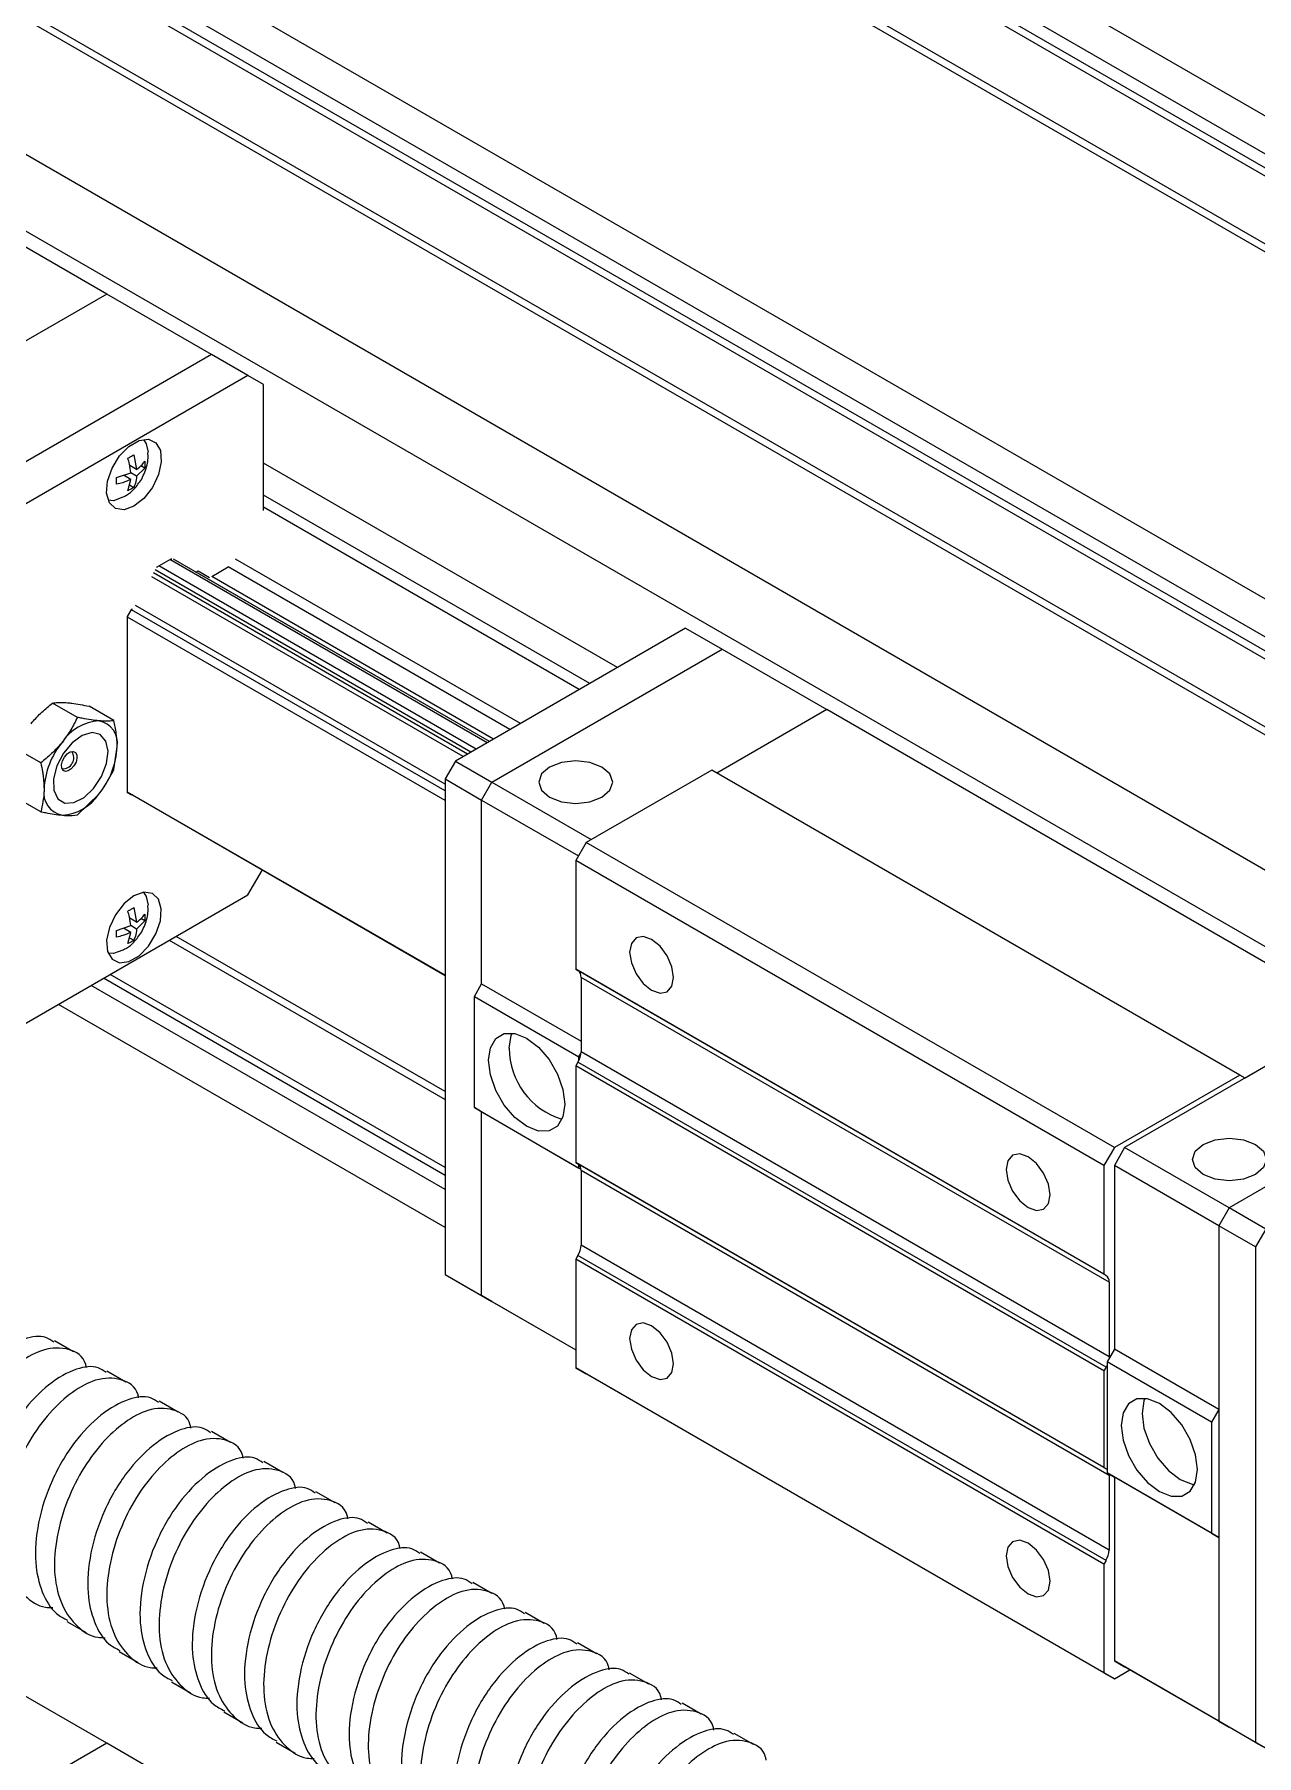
# Model space of a CAD drawing. Header units: millimetres. Extents: x 0 to 279, y 0 to 216.
# Drawn here: x 171.98 to 185.75, y 100 to 119.39 of the extents above; entities that cross this region are included whole.
import ezdxf

# ---------------------------------------------------------------- set-up
doc = ezdxf.new("R2010")
doc.units = ezdxf.units.MM

msp = doc.modelspace()

# ---------------------------------------------------------------- linework, layer by layer
at = {"color": 8, "linetype": 'Continuous', "lineweight": 25}
for p, q in [((255.414, 78.315), (142.362, 143.579)), ((255.313, 77.947), (142.177, 143.258)), ((255.331, 77.776), (142.177, 143.098)), ((178.24, 112.078), (174.565, 114.199)), ((178.122, 112.01), (174.565, 114.063)), ((177.084, 111.41), (173.508, 113.475)), ((177.459, 111.627), (174.249, 113.479)), ((176.813, 111.254), (173.305, 113.279)), ((176.901, 111.304), (173.342, 113.359)), ((176.96, 111.338), (173.384, 113.403)), ((177.157, 111.452), (173.982, 113.285)), ((177.341, 111.559), (174.166, 113.392)), ((176.61, 107.479), (173.579, 109.228)), ((176.61, 106.374), (172.622, 108.676)), ((176.61, 106.534), (172.76, 108.756)), ((176.61, 105.946), (172.252, 108.462))]:
    msp.add_line(p, q, dxfattribs=at)
at = {"color": 7, "linetype": 'Continuous', "lineweight": 25}
for p, q in [((142.231, 142.978), (255.41, 77.642)), ((258.886, 74.779), (141.035, 142.813)), ((259.017, 74.792), (141.166, 142.826)), ((255.499, 72.823), (137.648, 140.857)), ((255.314, 72.503), (137.463, 140.537)), ((255.314, 72.343), (137.463, 140.377)), ((137.517, 140.257), (255.368, 72.223)), ((254.172, 72.057), (136.321, 140.091)), ((254.303, 72.07), (136.452, 140.104)), ((252.852, 71.295), (135.001, 139.329)), ((252.479, 70.648), (134.628, 138.682)), ((172.798, 116.466), (166.846, 119.902)), ((172.798, 116.466), (170.203, 114.968)), ((172.798, 116.466), (171.56, 115.752)), ((173.976, 115.786), (172.798, 116.466)), ((173.976, 115.786), (171.382, 114.288)), ((174.389, 115.548), (173.976, 115.786)), ((174.389, 115.548), (171.794, 114.05)), ((174.565, 115.446), (174.389, 115.548)), ((174.565, 114.027), (174.565, 115.446)), ((173.101, 114.655), (173.134, 114.491)), ((172.909, 114.399), (173.068, 114.453)), ((173.134, 114.491), (173.056, 114.536)), ((173.134, 114.415), (173.068, 114.453)), ((173.227, 114.506), (173.134, 114.415)), ((173.227, 114.506), (173.183, 114.532)), ((173.227, 114.583), (173.227, 114.506)), ((178.554, 112.259), (174.565, 114.561)), ((172.909, 114.323), (172.909, 114.399)), ((173.068, 114.377), (172.985, 114.425)), ((173.035, 114.25), (173.068, 114.377)), ((173.053, 114.316), (173.101, 114.288)), ((173.366, 113.393), (173.525, 113.484)), ((173.525, 113.484), (173.529, 113.482)), ((177.109, 111.424), (173.55, 113.479)), ((176.862, 111.282), (173.323, 113.325)), ((173.362, 113.386), (173.366, 113.393)), ((173.803, 113.332), (173.829, 113.347)), ((177.11, 111.425), (173.804, 113.333)), ((173.829, 113.347), (173.955, 113.274)), ((173.982, 113.285), (174.166, 113.392)), ((173.033, 112.833), (173.081, 112.915)), ((176.61, 110.868), (173.076, 112.907)), ((173.081, 112.915), (173.087, 112.919)), ((176.61, 110.943), (173.12, 112.957)), ((173.033, 110.846), (173.033, 112.833)), ((176.61, 110.76), (173.033, 112.824)), ((179.32, 112.701), (176.726, 111.203)), ((179.32, 112.701), (179.733, 112.463)), ((177.138, 110.965), (179.733, 112.463)), ((179.733, 112.463), (180.911, 111.783)), ((172.466, 111.696), (172.186, 111.858)), ((172.879, 111.66), (172.599, 111.821)), ((180.911, 111.783), (179.674, 111.068)), ((186.863, 108.347), (180.911, 111.783)), ((172.054, 111.183), (171.774, 111.345)), ((172.879, 111.11), (172.916, 111.363)), ((176.726, 111.203), (176.61, 111.002)), ((176.726, 111.203), (177.138, 110.965)), ((176.61, 111.002), (177.022, 110.764)), ((176.61, 111.002), (176.61, 105.418)), ((177.022, 110.764), (177.138, 110.965)), ((177.138, 110.965), (178.258, 110.319)), ((179.615, 111.102), (178.201, 110.286)), ((185.566, 107.666), (179.615, 111.102)), ((172.054, 110.633), (171.774, 110.795)), ((172.466, 110.596), (172.709, 110.832)), ((176.61, 108.79), (173.033, 110.855)), ((176.61, 108.79), (173.033, 110.855)), ((173.081, 110.819), (173.033, 110.846)), ((173.087, 110.822), (173.081, 110.819)), ((173.087, 110.822), (176.61, 108.788)), ((177.022, 110.764), (178.113, 110.134)), ((177.022, 108.693), (177.022, 110.764)), ((178.201, 110.286), (178.083, 110.082)), ((184.152, 106.85), (178.201, 110.286)), ((174.389, 109.696), (174.551, 109.977)), ((184.034, 106.646), (178.083, 110.082)), ((178.083, 110.082), (178.083, 108.857)), ((171.794, 108.198), (174.389, 109.696)), ((173.134, 109.387), (173.056, 109.433)), ((173.101, 109.552), (173.134, 109.387)), ((173.227, 109.403), (173.134, 109.311)), ((173.227, 109.403), (173.183, 109.429)), ((173.227, 109.479), (173.227, 109.403)), ((172.909, 109.296), (173.068, 109.349)), ((172.909, 109.219), (172.909, 109.296)), ((173.068, 109.273), (172.985, 109.321)), ((173.035, 109.147), (173.068, 109.273)), ((173.053, 109.213), (173.101, 109.185)), ((173.134, 109.311), (173.068, 109.349)), ((173.502, 109.184), (176.61, 107.39)), ((184.034, 105.421), (178.083, 108.857)), ((178.083, 108.857), (178.106, 108.843)), ((184.058, 105.408), (178.106, 108.843)), ((176.61, 106.622), (172.837, 108.8)), ((176.94, 108.551), (177.022, 108.693)), ((177.022, 108.693), (178.142, 108.047)), ((184.093, 105.331), (178.142, 108.766)), ((178.142, 108.766), (178.142, 107.927)), ((176.94, 108.551), (178.118, 107.87)), ((176.94, 107.298), (176.94, 108.551)), ((186.863, 108.347), (184.268, 106.849)), ((186.863, 108.347), (185.625, 107.632)), ((178.118, 107.87), (178.141, 107.909)), ((178.118, 107.831), (178.118, 107.87)), ((184.093, 104.491), (178.142, 107.927)), ((178.106, 107.809), (178.083, 107.768)), ((184.034, 104.332), (178.083, 107.768)), ((178.083, 107.768), (178.083, 106.679)), ((184.058, 104.373), (178.106, 107.809)), ((185.566, 107.666), (184.152, 106.85)), ((188.041, 107.666), (185.446, 106.169)), ((185.625, 107.632), (185.566, 107.666)), ((176.94, 107.298), (178.118, 106.618)), ((177.022, 107.251), (176.94, 107.298)), ((177.022, 107.251), (178.141, 106.605)), ((177.022, 105.18), (177.022, 107.251)), ((184.034, 103.244), (178.083, 106.679)), ((178.083, 106.679), (178.106, 106.666)), ((184.152, 106.85), (184.034, 106.646)), ((184.268, 106.849), (184.152, 106.648)), ((185.446, 106.169), (184.268, 106.849)), ((184.058, 103.23), (178.106, 106.666)), ((178.118, 106.618), (178.118, 106.657)), ((178.141, 106.605), (178.118, 106.618)), ((184.093, 103.153), (178.142, 106.589)), ((178.142, 106.589), (178.142, 105.749)), ((184.034, 106.646), (184.034, 105.421)), ((185.331, 105.968), (184.152, 106.648)), ((184.152, 106.648), (184.152, 104.577)), ((185.446, 106.169), (185.331, 105.968)), ((185.859, 105.93), (185.446, 106.169)), ((185.331, 105.968), (185.331, 103.897)), ((185.743, 105.73), (185.331, 105.968)), ((185.331, 105.968), (185.331, 100.384)), ((185.859, 105.93), (185.743, 105.73)), ((184.093, 102.313), (178.142, 105.749)), ((185.743, 105.73), (185.743, 100.146)), ((178.106, 105.631), (178.083, 105.591)), ((184.034, 102.155), (178.083, 105.591)), ((178.083, 105.591), (178.083, 104.366)), ((184.058, 102.196), (178.106, 105.631)), ((176.61, 105.418), (177.022, 105.18)), ((176.61, 105.418), (176.726, 105.351)), ((176.726, 105.351), (177.138, 105.113)), ((184.034, 105.421), (184.058, 105.408)), ((184.093, 105.331), (184.093, 104.491)), ((177.022, 105.18), (178.083, 104.568)), ((177.138, 105.113), (177.022, 105.18)), ((177.138, 105.113), (178.083, 104.568)), ((172.424, 104.545), (172.209, 104.669)), ((184.152, 104.577), (184.07, 104.434)), ((185.331, 103.897), (184.152, 104.577)), ((184.034, 100.93), (178.083, 104.366)), ((178.083, 104.366), (178.201, 104.298)), ((184.058, 104.373), (184.034, 104.332)), ((185.248, 103.754), (184.07, 104.434)), ((184.07, 104.434), (184.07, 103.182)), ((173.013, 104.205), (172.798, 104.329)), ((184.152, 100.862), (178.201, 104.298)), ((184.034, 104.332), (184.034, 103.244)), ((173.602, 103.865), (173.387, 103.989)), ((185.331, 103.897), (185.248, 103.754)), ((172.798, 100.135), (166.846, 103.571)), ((174.191, 103.525), (173.976, 103.649)), ((185.248, 103.754), (185.248, 102.502)), ((174.781, 103.185), (174.566, 103.309)), ((184.034, 103.244), (184.058, 103.23)), ((185.248, 102.502), (184.07, 103.182)), ((184.07, 103.182), (184.152, 103.135)), ((184.093, 103.153), (184.093, 102.313)), ((185.331, 102.454), (184.152, 103.135)), ((184.152, 103.135), (184.152, 101.064)), ((175.37, 102.844), (175.155, 102.968)), ((175.959, 102.504), (175.744, 102.628)), ((185.248, 102.502), (185.331, 102.454)), ((185.331, 102.454), (185.331, 100.384)), ((176.548, 102.164), (176.333, 102.288)), ((184.058, 102.196), (184.034, 102.155)), ((184.034, 102.155), (184.034, 100.93)), ((177.138, 101.824), (176.923, 101.948)), ((172.349, 101.509), (172.564, 101.385)), ((177.727, 101.484), (177.512, 101.608)), ((178.316, 101.144), (178.101, 101.268)), ((172.938, 101.169), (173.153, 101.045)), ((185.331, 100.384), (184.152, 101.064)), ((184.152, 101.064), (184.268, 100.997)), ((178.905, 100.803), (178.69, 100.927)), ((184.034, 100.93), (184.152, 100.862)), ((184.152, 100.862), (184.327, 100.963)), ((185.446, 100.317), (184.268, 100.997)), ((173.527, 100.829), (173.742, 100.705)), ((174.116, 100.489), (174.331, 100.365)), ((179.495, 100.463), (179.28, 100.587)), ((185.331, 100.384), (185.446, 100.317)), ((185.743, 100.146), (185.331, 100.384)), ((185.859, 100.079), (185.446, 100.317)), ((172.798, 100.135), (170.203, 98.638)), ((172.798, 100.135), (171.56, 99.421)), ((173.976, 99.455), (172.798, 100.135)), ((174.706, 100.149), (174.921, 100.025)), ((180.084, 100.123), (179.869, 100.247)), ((185.743, 100.146), (185.859, 100.079))]:
    msp.add_line(p, q, dxfattribs=at)
at = {"color": 7, "linetype": 'Continuous', "lineweight": 25, "flags": 128}
for points in [[(173.104, 114.075), (172.992, 114.034), (172.896, 114.048), (172.827, 114.113), (172.796, 114.221), (172.807, 114.358), (172.857, 114.505), (172.941, 114.642), (173.047, 114.75), (173.161, 114.816), (173.267, 114.83), (173.351, 114.79), (173.402, 114.702), (173.412, 114.577), (173.381, 114.433), (173.313, 114.288), (173.216, 114.163), (173.104, 114.075)], [(173.21, 114.829), (173.243, 114.78), (173.264, 114.684)], [(172.98, 114.176), (172.872, 114.138), (172.813, 114.142)], [(172.235, 111.149), (172.197, 111.003), (172.201, 110.874), (172.245, 110.779), (172.324, 110.73), (172.428, 110.735), (172.541, 110.793), (172.649, 110.895), (172.738, 111.028), (172.795, 111.175), (172.812, 111.315), (172.788, 111.429), (172.725, 111.502), (172.632, 111.524), (172.522, 111.493), (172.409, 111.411), (172.309, 111.292), (172.235, 111.149)], [(172.299, 111.206), (172.322, 111.249), (172.352, 111.284), (172.386, 111.306), (172.419, 111.312), (172.444, 111.301), (172.46, 111.274), (172.462, 111.236), (172.451, 111.192), (172.428, 111.15), (172.398, 111.115), (172.364, 111.092), (172.331, 111.086), (172.306, 111.098), (172.29, 111.124), (172.288, 111.162), (172.299, 111.206)], [(177.788, 111.136), (177.698, 111.058), (177.666, 110.966), (177.698, 110.874), (177.788, 110.796), (177.923, 110.744), (178.083, 110.726), (178.242, 110.744), (178.377, 110.796), (178.468, 110.874), (178.499, 110.966), (178.468, 111.058), (178.377, 111.136), (178.242, 111.188), (178.083, 111.207), (177.923, 111.188), (177.788, 111.136)], [(173.104, 109.686), (172.992, 109.597), (172.896, 109.472), (172.827, 109.328), (172.796, 109.184), (172.807, 109.059), (172.857, 108.971), (172.941, 108.931), (173.047, 108.945), (173.161, 109.01), (173.267, 109.119), (173.351, 109.256), (173.402, 109.403), (173.412, 109.539), (173.381, 109.648), (173.313, 109.713), (173.216, 109.726), (173.104, 109.686)], [(173.21, 109.725), (173.243, 109.677), (173.264, 109.581)], [(179.185, 108.765), (179.166, 108.885), (179.112, 109.009), (179.032, 109.117), (178.937, 109.194), (178.842, 109.227), (178.762, 109.211), (178.709, 109.149), (178.69, 109.051), (178.709, 108.931), (178.762, 108.807), (178.842, 108.699), (178.937, 108.622), (179.032, 108.589), (179.112, 108.605), (179.166, 108.667), (179.185, 108.765)], [(172.98, 109.072), (172.872, 109.035), (172.813, 109.039)], [(177.099, 107.833), (177.12, 107.974), (177.181, 108.077), (177.276, 108.132), (177.396, 108.133), (177.529, 108.081), (177.662, 107.98), (177.782, 107.84), (177.877, 107.675), (177.938, 107.502), (177.959, 107.336), (177.938, 107.195), (177.877, 107.091), (177.782, 107.037), (177.662, 107.035), (177.529, 107.088), (177.396, 107.189), (177.276, 107.328), (177.181, 107.493), (177.12, 107.667), (177.099, 107.833)], [(177.334, 107.969), (177.355, 108.11), (177.366, 108.138)], [(185.743, 106.544), (185.608, 106.492), (185.448, 106.473), (185.289, 106.492), (185.154, 106.544), (185.063, 106.622), (185.032, 106.714), (185.063, 106.806), (185.154, 106.884), (185.289, 106.936), (185.448, 106.955), (185.608, 106.936), (185.743, 106.884), (185.833, 106.806), (185.865, 106.714), (185.833, 106.622), (185.743, 106.544)], [(183.427, 106.316), (183.408, 106.436), (183.355, 106.56), (183.275, 106.668), (183.18, 106.745), (183.085, 106.777), (183.005, 106.762), (182.951, 106.7), (182.932, 106.602), (182.951, 106.481), (183.005, 106.358), (183.085, 106.249), (183.18, 106.173), (183.275, 106.14), (183.355, 106.156), (183.408, 106.217), (183.427, 106.316)], [(179.185, 104.41), (179.166, 104.53), (179.112, 104.654), (179.032, 104.762), (178.937, 104.839), (178.842, 104.872), (178.762, 104.856), (178.709, 104.794), (178.69, 104.696), (178.709, 104.576), (178.762, 104.452), (178.842, 104.344), (178.937, 104.267), (179.032, 104.234), (179.112, 104.25), (179.166, 104.312), (179.185, 104.41)], [(184.07, 104.396), (184.066, 104.388), (184.058, 104.373)], [(184.093, 104.491), (184.093, 104.477), (184.092, 104.474)], [(185.089, 103.22), (185.068, 103.386), (185.007, 103.559), (184.912, 103.724), (184.792, 103.864), (184.659, 103.965), (184.526, 104.017), (184.406, 104.016), (184.311, 103.961), (184.25, 103.858), (184.229, 103.717), (184.25, 103.551), (184.311, 103.377), (184.406, 103.212), (184.526, 103.073), (184.659, 102.972), (184.792, 102.919), (184.912, 102.92), (185.007, 102.975), (185.068, 103.079), (185.089, 103.22)], [(184.496, 104.022), (184.485, 103.994), (184.464, 103.853), (184.485, 103.687), (184.547, 103.513), (184.642, 103.348), (184.762, 103.209), (184.895, 103.108), (185.027, 103.055), (185.057, 103.051)], [(184.058, 103.23), (184.066, 103.225), (184.07, 103.221)], [(184.092, 103.169), (184.093, 103.166), (184.093, 103.153)], [(183.427, 101.961), (183.408, 102.081), (183.355, 102.205), (183.275, 102.313), (183.18, 102.39), (183.085, 102.423), (183.005, 102.407), (182.951, 102.345), (182.932, 102.247), (182.951, 102.126), (183.005, 102.003), (183.085, 101.894), (183.18, 101.818), (183.275, 101.785), (183.355, 101.801), (183.408, 101.862), (183.427, 101.961)]]:
    msp.add_lwpolyline(points, dxfattribs=at)
at = {"color": 7, "linetype": 'Continuous', "lineweight": 25}
for centre, radius, start, end in [((172.741, 111.125), 0.532, 93.4295, 146.5651), ((172.662, 111.405), 0.257, 350.7481, 79.4532), ((172.985, 110.846), 0.895, 140.2279, 177.3607), ((172.021, 111.405), 0.895, 320.2279, 357.3607), ((172.302, 111.241), 0.124, 265.4118, 34.5936), ((172.344, 110.846), 0.257, 170.7481, 259.4532), ((172.265, 111.125), 0.532, 273.4295, 326.5651), ((178.059, 108.775), 0.0833, 354.2357, 55.2155), ((178.17, 107.967), 0.836, 179.8498, 253.0765), ((177.901, 107.935), 0.241, 328.5207, 358.0129), ((178.059, 106.597), 0.0833, 354.2357, 55.2155), ((177.901, 105.757), 0.241, 328.5207, 358.0129), ((184.01, 105.339), 0.0833, 354.2357, 55.2155), ((183.852, 102.322), 0.241, 328.5207, 358.0129)]:
    msp.add_arc(centre, radius, start, end, dxfattribs=at)
for points in [[(173.035, 114.617), (173.047, 114.623), (173.071, 114.635), (173.091, 114.649), (173.101, 114.655)], [(173.101, 114.288), (173.091, 114.281), (173.071, 114.268), (173.047, 114.256), (173.035, 114.25)], [(173.035, 109.514), (173.047, 109.52), (173.071, 109.532), (173.091, 109.545), (173.101, 109.552)], [(173.101, 109.185), (173.091, 109.178), (173.071, 109.164), (173.047, 109.152), (173.035, 109.147)]]:
    msp.add_open_spline(points, degree=3, dxfattribs=at)
for points, knots in [([(173.191, 114.382), (173.215, 114.434), (173.249, 114.509), (173.266, 114.612), (173.262, 114.659), (173.26, 114.681)], [0, 0, 0, 0, 0.546712, 0.793139, 1, 1, 1, 1]), ([(173.068, 114.453), (173.065, 114.485), (173.059, 114.538), (173.042, 114.595), (173.035, 114.617)], [0, 0, 0, 0, 0.595367, 1, 1, 1, 1]), ([(173.134, 114.491), (173.157, 114.508), (173.194, 114.536), (173.218, 114.569), (173.227, 114.583)], [0, 0, 0, 0, 0.595367, 1, 1, 1, 1]), ([(173.068, 114.377), (173.039, 114.364), (172.989, 114.342), (172.932, 114.328), (172.909, 114.323)], [0, 0, 0, 0, 0.595367, 1, 1, 1, 1]), ([(172.984, 114.181), (172.997, 114.187), (173.041, 114.209), (173.116, 114.273), (173.164, 114.342), (173.191, 114.382)], [0, 0, 0, 0, 0.141137, 0.505816, 1, 1, 1, 1]), ([(173.134, 114.415), (173.131, 114.387), (173.125, 114.34), (173.108, 114.303), (173.101, 114.288)], [0, 0, 0, 0, 0.595367, 1, 1, 1, 1]), ([(171.943, 111.623), (171.948, 111.629), (171.986, 111.675), (172.063, 111.757), (172.145, 111.824), (172.186, 111.858)], [0, 0, 0, 0, 0.070036, 0.530757, 1, 1, 1, 1]), ([(172.186, 111.858), (172.196, 111.859), (172.223, 111.863), (172.276, 111.866), (172.329, 111.863), (172.356, 111.861)], [0, 0, 0, 0, 0.205072, 0.599883, 1, 1, 1, 1]), ([(172.356, 111.861), (172.372, 111.859), (172.416, 111.855), (172.497, 111.842), (172.565, 111.828), (172.599, 111.821)], [0, 0, 0, 0, 0.227193, 0.611376, 1, 1, 1, 1]), ([(172.466, 111.696), (172.443, 111.649), (172.396, 111.553), (172.33, 111.464), (172.297, 111.419)], [0, 0, 0, 0, 0.495458, 1, 1, 1, 1]), ([(172.709, 111.657), (172.681, 111.66), (172.622, 111.666), (172.538, 111.682), (172.484, 111.693), (172.466, 111.696)], [0, 0, 0, 0, 0.39445, 0.794928, 1, 1, 1, 1]), ([(172.879, 111.66), (172.861, 111.657), (172.824, 111.653), (172.766, 111.652), (172.725, 111.656), (172.709, 111.657)], [0, 0, 0, 0, 0.384539, 0.772807, 1, 1, 1, 1]), ([(172.916, 111.363), (172.916, 111.37), (172.915, 111.419), (172.907, 111.517), (172.888, 111.612), (172.879, 111.66)], [0, 0, 0, 0, 0.0700364, 0.5307568, 1, 1, 1, 1]), ([(172.297, 111.419), (172.292, 111.413), (172.255, 111.367), (172.177, 111.285), (172.095, 111.217), (172.054, 111.183)], [0, 0, 0, 0, 0.070036, 0.530757, 1, 1, 1, 1]), ([(172.054, 111.183), (172.061, 111.15), (172.071, 111.099), (172.081, 111.033), (172.088, 110.967), (172.09, 110.919), (172.091, 110.887)], [0, 0, 0, 0, 0.329812, 0.495383, 0.659853, 1, 1, 1, 1]), ([(172.709, 110.832), (172.714, 110.838), (172.783, 110.925), (172.833, 111.021), (172.879, 111.11)], [0, 0, 0, 0, 0.070174, 1, 1, 1, 1]), ([(172.091, 110.887), (172.091, 110.881), (172.09, 110.788), (172.071, 110.708), (172.054, 110.633)], [0, 0, 0, 0, 0.070174, 1, 1, 1, 1]), ([(172.054, 110.633), (172.072, 110.63), (172.161, 110.611), (172.237, 110.601), (172.297, 110.594)], [0, 0, 0, 0, 0.205365, 1, 1, 1, 1]), ([(172.297, 110.594), (172.312, 110.592), (172.38, 110.587), (172.429, 110.592), (172.466, 110.596)], [0, 0, 0, 0, 0.227426, 1, 1, 1, 1]), ([(173.068, 109.349), (173.065, 109.381), (173.059, 109.435), (173.042, 109.491), (173.035, 109.514)], [0, 0, 0, 0, 0.595367, 1, 1, 1, 1]), ([(173.134, 109.387), (173.157, 109.404), (173.194, 109.433), (173.218, 109.466), (173.227, 109.479)], [0, 0, 0, 0, 0.595367, 1, 1, 1, 1]), ([(173.191, 109.278), (173.215, 109.33), (173.249, 109.405), (173.266, 109.509), (173.262, 109.556), (173.26, 109.577)], [0, 0, 0, 0, 0.546712, 0.793139, 1, 1, 1, 1]), ([(173.068, 109.273), (173.039, 109.26), (172.989, 109.239), (172.932, 109.225), (172.909, 109.219)], [0, 0, 0, 0, 0.595367, 1, 1, 1, 1]), ([(172.984, 109.078), (172.997, 109.084), (173.041, 109.105), (173.116, 109.17), (173.164, 109.239), (173.191, 109.278)], [0, 0, 0, 0, 0.141137, 0.505816, 1, 1, 1, 1]), ([(173.134, 109.311), (173.131, 109.283), (173.125, 109.237), (173.108, 109.2), (173.101, 109.185)], [0, 0, 0, 0, 0.595367, 1, 1, 1, 1]), ([(172.2, 104.655), (172.172, 104.675), (172.083, 104.737), (171.857, 104.706), (171.557, 104.541), (171.243, 104.217), (170.989, 103.787), (170.833, 103.304), (170.797, 102.862), (170.88, 102.513), (171.011, 102.289), (171.135, 102.225), (171.178, 102.203)], [0, 0, 0, 0, 0.04997, 0.153825, 0.273955, 0.389219, 0.508628, 0.630012, 0.747149, 0.847222, 0.94711, 1, 1, 1, 1]), ([(172.568, 104.367), (172.565, 104.379), (172.543, 104.498), (172.372, 104.593), (172.11, 104.599), (171.824, 104.447), (171.562, 104.209), (171.327, 103.888), (171.145, 103.502), (171.037, 103.091), (171.018, 102.697), (171.102, 102.359), (171.277, 102.126), (171.449, 102.008), (171.572, 102.005), (171.599, 102.005)], [0, 0, 0, 0, 0.011387, 0.114006, 0.218521, 0.303157, 0.384693, 0.466897, 0.551656, 0.63865, 0.72351, 0.811947, 0.895889, 0.976579, 1, 1, 1, 1]), ([(172.79, 104.315), (172.761, 104.335), (172.673, 104.397), (172.446, 104.366), (172.146, 104.2), (171.832, 103.877), (171.579, 103.447), (171.422, 102.964), (171.386, 102.521), (171.469, 102.173), (171.6, 101.949), (171.724, 101.885), (171.767, 101.862)], [0, 0, 0, 0, 0.0499695, 0.1538252, 0.2739554, 0.3892189, 0.508628, 0.6300123, 0.7471491, 0.8472223, 0.9471103, 1, 1, 1, 1]), ([(173.157, 104.027), (173.155, 104.039), (173.132, 104.157), (172.961, 104.253), (172.699, 104.259), (172.413, 104.107), (172.151, 103.869), (171.916, 103.547), (171.734, 103.162), (171.626, 102.751), (171.608, 102.357), (171.691, 102.019), (171.866, 101.786), (172.038, 101.668), (172.161, 101.665), (172.189, 101.665)], [0, 0, 0, 0, 0.011387, 0.114006, 0.218521, 0.303157, 0.384693, 0.466897, 0.551656, 0.63865, 0.72351, 0.811947, 0.895889, 0.976579, 1, 1, 1, 1]), ([(173.379, 103.975), (173.35, 103.995), (173.262, 104.057), (173.036, 104.026), (172.736, 103.86), (172.421, 103.537), (172.168, 103.107), (172.011, 102.623), (171.976, 102.181), (172.058, 101.833), (172.189, 101.609), (172.313, 101.544), (172.356, 101.522)], [0, 0, 0, 0, 0.0499695, 0.1538252, 0.2739554, 0.3892189, 0.508628, 0.6300123, 0.7471491, 0.8472223, 0.9471103, 1, 1, 1, 1]), ([(173.746, 103.687), (173.744, 103.699), (173.721, 103.817), (173.55, 103.913), (173.288, 103.919), (173.003, 103.767), (172.74, 103.529), (172.506, 103.207), (172.323, 102.821), (172.215, 102.411), (172.197, 102.016), (172.28, 101.679), (172.456, 101.445), (172.627, 101.328), (172.75, 101.325), (172.778, 101.324)], [0, 0, 0, 0, 0.011387, 0.114006, 0.218521, 0.303157, 0.384693, 0.466897, 0.551656, 0.63865, 0.72351, 0.811947, 0.895889, 0.976579, 1, 1, 1, 1]), ([(173.968, 103.634), (173.939, 103.655), (173.851, 103.717), (173.625, 103.686), (173.325, 103.52), (173.011, 103.197), (172.757, 102.767), (172.601, 102.283), (172.565, 101.841), (172.647, 101.492), (172.779, 101.268), (172.902, 101.204), (172.945, 101.182)], [0, 0, 0, 0, 0.04997, 0.153825, 0.273955, 0.389219, 0.508628, 0.630012, 0.747149, 0.847222, 0.94711, 1, 1, 1, 1]), ([(174.335, 103.347), (174.333, 103.359), (174.31, 103.477), (174.139, 103.573), (173.877, 103.578), (173.592, 103.427), (173.329, 103.189), (173.095, 102.867), (172.913, 102.481), (172.805, 102.071), (172.786, 101.676), (172.87, 101.339), (173.045, 101.105), (173.217, 100.988), (173.339, 100.985), (173.367, 100.984)], [0, 0, 0, 0, 0.011387, 0.114006, 0.218521, 0.303157, 0.384693, 0.466897, 0.551656, 0.63865, 0.72351, 0.811947, 0.895889, 0.976579, 1, 1, 1, 1]), ([(174.557, 103.294), (174.529, 103.315), (174.44, 103.377), (174.214, 103.346), (173.914, 103.18), (173.6, 102.857), (173.346, 102.426), (173.19, 101.943), (173.154, 101.501), (173.237, 101.152), (173.368, 100.928), (173.492, 100.864), (173.535, 100.842)], [0, 0, 0, 0, 0.04997, 0.153825, 0.273955, 0.389219, 0.508628, 0.630012, 0.747149, 0.847222, 0.94711, 1, 1, 1, 1]), ([(174.925, 103.007), (174.922, 103.018), (174.9, 103.137), (174.729, 103.232), (174.467, 103.238), (174.181, 103.087), (173.919, 102.849), (173.684, 102.527), (173.502, 102.141), (173.394, 101.731), (173.375, 101.336), (173.459, 100.999), (173.634, 100.765), (173.806, 100.647), (173.929, 100.645), (173.956, 100.644)], [0, 0, 0, 0, 0.011387, 0.114006, 0.218521, 0.303157, 0.384693, 0.466897, 0.551656, 0.63865, 0.72351, 0.811947, 0.895889, 0.976579, 1, 1, 1, 1]), ([(175.147, 102.954), (175.118, 102.974), (175.03, 103.037), (174.803, 103.005), (174.503, 102.84), (174.189, 102.517), (173.936, 102.086), (173.779, 101.603), (173.743, 101.161), (173.826, 100.812), (173.957, 100.588), (174.081, 100.524), (174.124, 100.502)], [0, 0, 0, 0, 0.04997, 0.153825, 0.273955, 0.389219, 0.508628, 0.630012, 0.747149, 0.847222, 0.94711, 1, 1, 1, 1]), ([(175.514, 102.666), (175.512, 102.678), (175.489, 102.797), (175.318, 102.892), (175.056, 102.898), (174.77, 102.747), (174.508, 102.508), (174.273, 102.187), (174.091, 101.801), (173.983, 101.39), (173.965, 100.996), (174.048, 100.658), (174.223, 100.425), (174.395, 100.307), (174.518, 100.305), (174.546, 100.304)], [0, 0, 0, 0, 0.0113871, 0.1140059, 0.2185207, 0.3031568, 0.3846926, 0.4668971, 0.5516559, 0.63865, 0.7235098, 0.8119473, 0.8958894, 0.9765792, 1, 1, 1, 1]), ([(175.736, 102.614), (175.707, 102.634), (175.619, 102.696), (175.393, 102.665), (175.093, 102.5), (174.778, 102.176), (174.525, 101.746), (174.368, 101.263), (174.333, 100.821), (174.415, 100.472), (174.546, 100.248), (174.67, 100.184), (174.713, 100.162)], [0, 0, 0, 0, 0.04997, 0.153825, 0.273955, 0.389219, 0.508628, 0.630012, 0.747149, 0.847222, 0.94711, 1, 1, 1, 1]), ([(176.103, 102.326), (176.101, 102.338), (176.078, 102.457), (175.907, 102.552), (175.645, 102.558), (175.36, 102.406), (175.097, 102.168), (174.863, 101.847), (174.68, 101.461), (174.572, 101.05), (174.554, 100.656), (174.637, 100.318), (174.813, 100.085), (174.984, 99.967), (175.107, 99.964), (175.135, 99.964)], [0, 0, 0, 0, 0.0113871, 0.1140059, 0.2185207, 0.3031568, 0.3846926, 0.4668971, 0.5516559, 0.63865, 0.7235098, 0.8119473, 0.8958894, 0.9765792, 1, 1, 1, 1]), ([(176.325, 102.274), (176.296, 102.294), (176.208, 102.356), (175.982, 102.325), (175.682, 102.159), (175.368, 101.836), (175.114, 101.406), (174.958, 100.923), (174.922, 100.48), (175.004, 100.132), (175.136, 99.908), (175.259, 99.844), (175.302, 99.821)], [0, 0, 0, 0, 0.0499695, 0.1538252, 0.2739554, 0.3892189, 0.508628, 0.6300123, 0.7471491, 0.8472223, 0.9471103, 1, 1, 1, 1]), ([(176.692, 101.986), (176.69, 101.998), (176.667, 102.116), (176.496, 102.212), (176.234, 102.218), (175.949, 102.066), (175.686, 101.828), (175.452, 101.506), (175.27, 101.121), (175.162, 100.71), (175.143, 100.315), (175.227, 99.978), (175.402, 99.744), (175.574, 99.627), (175.696, 99.624), (175.724, 99.624)], [0, 0, 0, 0, 0.0113871, 0.1140059, 0.2185207, 0.3031568, 0.3846926, 0.4668971, 0.5516559, 0.63865, 0.7235098, 0.8119473, 0.8958894, 0.9765792, 1, 1, 1, 1]), ([(176.914, 101.934), (176.886, 101.954), (176.797, 102.016), (176.571, 101.985), (176.271, 101.819), (175.957, 101.496), (175.703, 101.066), (175.547, 100.582), (175.511, 100.14), (175.594, 99.792), (175.725, 99.568), (175.849, 99.503), (175.892, 99.481)], [0, 0, 0, 0, 0.04997, 0.153825, 0.273955, 0.389219, 0.508628, 0.630012, 0.747149, 0.847222, 0.94711, 1, 1, 1, 1]), ([(177.282, 101.646), (177.279, 101.658), (177.257, 101.776), (177.086, 101.872), (176.824, 101.878), (176.538, 101.726), (176.276, 101.488), (176.041, 101.166), (175.859, 100.78), (175.751, 100.37), (175.732, 99.975), (175.816, 99.638), (175.991, 99.404), (176.163, 99.287), (176.286, 99.284), (176.313, 99.283)], [0, 0, 0, 0, 0.011387, 0.114006, 0.218521, 0.303157, 0.384693, 0.466897, 0.551656, 0.63865, 0.72351, 0.811947, 0.895889, 0.976579, 1, 1, 1, 1]), ([(177.504, 101.593), (177.475, 101.614), (177.387, 101.676), (177.16, 101.645), (176.86, 101.479), (176.546, 101.156), (176.293, 100.726), (176.136, 100.242), (176.101, 99.8), (176.183, 99.451), (176.314, 99.227), (176.438, 99.163), (176.481, 99.141)], [0, 0, 0, 0, 0.04997, 0.153825, 0.273955, 0.389219, 0.508628, 0.630012, 0.747149, 0.847222, 0.94711, 1, 1, 1, 1]), ([(177.871, 101.306), (177.869, 101.318), (177.846, 101.436), (177.675, 101.532), (177.413, 101.537), (177.127, 101.386), (176.865, 101.148), (176.63, 100.826), (176.448, 100.44), (176.34, 100.03), (176.322, 99.635), (176.405, 99.298), (176.58, 99.064), (176.752, 98.947), (176.875, 98.944), (176.903, 98.943)], [0, 0, 0, 0, 0.011387, 0.114006, 0.218521, 0.303157, 0.384693, 0.466897, 0.551656, 0.63865, 0.72351, 0.811947, 0.895889, 0.976579, 1, 1, 1, 1]), ([(178.093, 101.253), (178.064, 101.274), (177.976, 101.336), (177.75, 101.305), (177.45, 101.139), (177.135, 100.816), (176.882, 100.385), (176.725, 99.902), (176.69, 99.46), (176.772, 99.111), (176.903, 98.887), (177.027, 98.823), (177.07, 98.801)], [0, 0, 0, 0, 0.04997, 0.153825, 0.273955, 0.389219, 0.508628, 0.630012, 0.747149, 0.847222, 0.94711, 1, 1, 1, 1]), ([(178.46, 100.965), (178.458, 100.977), (178.435, 101.096), (178.264, 101.191), (178.002, 101.197), (177.717, 101.046), (177.454, 100.808), (177.22, 100.486), (177.037, 100.1), (176.929, 99.69), (176.911, 99.295), (176.994, 98.958), (177.17, 98.724), (177.341, 98.606), (177.464, 98.604), (177.492, 98.603)], [0, 0, 0, 0, 0.011387, 0.114006, 0.218521, 0.303157, 0.384693, 0.466897, 0.551656, 0.63865, 0.72351, 0.811947, 0.895889, 0.976579, 1, 1, 1, 1]), ([(178.682, 100.913), (178.653, 100.933), (178.565, 100.996), (178.339, 100.964), (178.039, 100.799), (177.725, 100.476), (177.471, 100.045), (177.315, 99.562), (177.279, 99.12), (177.361, 98.771), (177.493, 98.547), (177.617, 98.483), (177.659, 98.461)], [0, 0, 0, 0, 0.04997, 0.153825, 0.273955, 0.389219, 0.508628, 0.630012, 0.747149, 0.847222, 0.94711, 1, 1, 1, 1]), ([(179.049, 100.625), (179.047, 100.637), (179.024, 100.756), (178.853, 100.851), (178.592, 100.857), (178.306, 100.706), (178.043, 100.467), (177.809, 100.146), (177.627, 99.76), (177.519, 99.349), (177.5, 98.955), (177.584, 98.617), (177.759, 98.384), (177.931, 98.266), (178.054, 98.263), (178.081, 98.263)], [0, 0, 0, 0, 0.011387, 0.114006, 0.218521, 0.303157, 0.384693, 0.466897, 0.551656, 0.63865, 0.72351, 0.811947, 0.895889, 0.976579, 1, 1, 1, 1]), ([(179.271, 100.573), (179.243, 100.593), (179.154, 100.655), (178.928, 100.624), (178.628, 100.458), (178.314, 100.135), (178.06, 99.705), (177.904, 99.222), (177.868, 98.779), (177.951, 98.431), (178.082, 98.207), (178.206, 98.143), (178.249, 98.121)], [0, 0, 0, 0, 0.04997, 0.153825, 0.273955, 0.389219, 0.508628, 0.630012, 0.747149, 0.847222, 0.94711, 1, 1, 1, 1]), ([(179.639, 100.285), (179.636, 100.297), (179.614, 100.416), (179.443, 100.511), (179.181, 100.517), (178.895, 100.365), (178.633, 100.127), (178.398, 99.806), (178.216, 99.42), (178.108, 99.009), (178.089, 98.615), (178.173, 98.277), (178.348, 98.044), (178.52, 97.926), (178.643, 97.923), (178.67, 97.923)], [0, 0, 0, 0, 0.011387, 0.114006, 0.218521, 0.303157, 0.384693, 0.466897, 0.551656, 0.63865, 0.72351, 0.811947, 0.895889, 0.976579, 1, 1, 1, 1]), ([(179.861, 100.233), (179.832, 100.253), (179.744, 100.315), (179.517, 100.284), (179.217, 100.118), (178.903, 99.795), (178.65, 99.365), (178.493, 98.882), (178.458, 98.439), (178.54, 98.091), (178.671, 97.867), (178.795, 97.803), (178.838, 97.78)], [0, 0, 0, 0, 0.04997, 0.153825, 0.273955, 0.389219, 0.508628, 0.630012, 0.747149, 0.847222, 0.94711, 1, 1, 1, 1]), ([(180.228, 99.945), (180.226, 99.957), (180.203, 100.075), (180.032, 100.171), (179.77, 100.177), (179.484, 100.025), (179.222, 99.787), (178.987, 99.465), (178.805, 99.08), (178.697, 98.669), (178.679, 98.274), (178.762, 97.937), (178.937, 97.703), (179.109, 97.586), (179.232, 97.583), (179.26, 97.583)], [0, 0, 0, 0, 0.011387, 0.114006, 0.218521, 0.303157, 0.384693, 0.466897, 0.551656, 0.63865, 0.72351, 0.811947, 0.895889, 0.976579, 1, 1, 1, 1])]:
    msp.add_open_spline(points, degree=3, knots=knots, dxfattribs=at)

doc.saveas('drawing.dxf')
